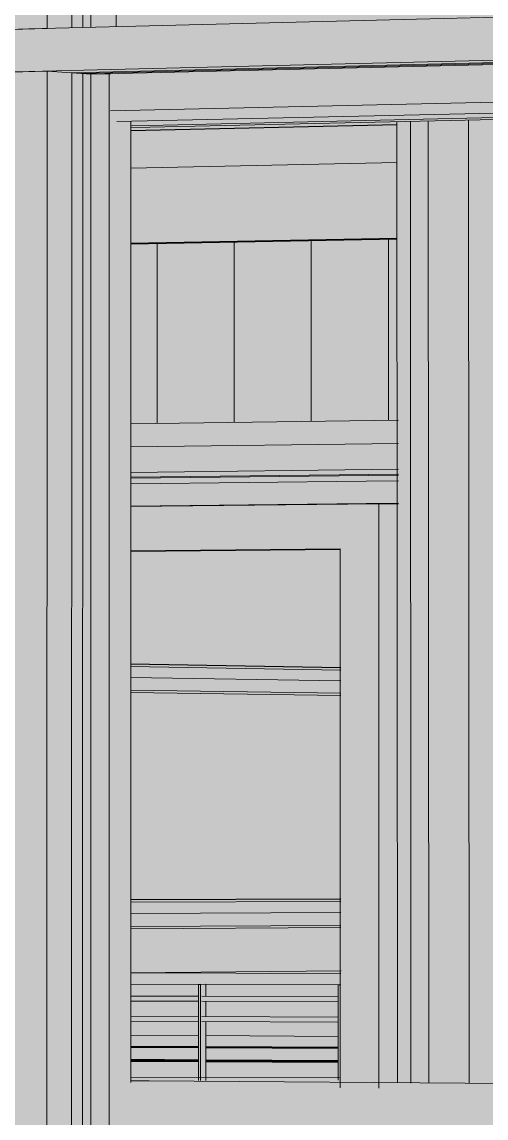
# Model space of a CAD drawing. Header units: inches. Extents: x 30764 to 30770, y -4780 to 4478.
# Drawn here: x 30764.1873 to 30764.216, y -165.0314 to -164.9637 of the extents above; entities that cross this region are included whole.
import ezdxf

# ---------------------------------------------------------------- set-up
doc = ezdxf.new("R2010")
doc.units = ezdxf.units.IN
doc.header["$MEASUREMENT"] = 0
doc.linetypes.add('Center 1_4_', pattern=[0.53125, 0.25, -0.09375, 0.09375, -0.09375])
doc.linetypes.add('Hidden', pattern=[0.28125, 0.1875, -0.09375])
for name, color, linetype, lineweight in [('A-DOOR', 31, 'Continuous', 13), ('A-FLOR-HRAL', 11, 'Continuous', 9), ('A-GLAZ-CURT', 52, 'Continuous', 9), ('A-GLAZ-CWMG', 51, 'Continuous', 9), ('A-PROP-SBCK', 71, 'Hidden', 50), ('A-WALL-PATT', 111, 'Continuous', 13), ('C-TOPO', 7, 'Continuous', 9), ('I-WALL', 2, 'Continuous', 13), ('L-SITE-WALL', 31, 'Continuous', 13), ('PROP', 3, 'Center 1_4_', 9), ('S-BEAM', 12, 'Continuous', 9)]:
    doc.layers.add(name, color=color, linetype=linetype, lineweight=lineweight)

# ---------------------------------------------------------------- blocks, each defined once
blk = doc.blocks.new('FP_3-Entrance - Clinic')
at = {"layer": 'A-WALL-PATT', "lineweight": 9}
for p, q in [((30764.209976, -164.988319), (30764.209972, -164.977154)), ((30764.195691, -164.988511), (30764.195691, -164.977423)), ((30764.20043, -164.988447), (30764.200429, -164.977334)), ((30764.205192, -164.988383), (30764.205189, -164.977244))]:
    blk.add_line(p, q, dxfattribs=at)

msp = doc.modelspace()

# ---------------------------------------------------------------- hatches: boundary and pattern name
at = {"layer": 'A-DOOR', "lineweight": 5}
h = msp.add_hatch(color=256, dxfattribs=at)
h.paths.add_polyline_path([(30764.217634, -165.082455), (30764.217602, -165.033568), (30764.216224, -165.033556), (30764.216257, -165.08241)], flags=0)
h.paths.add_polyline_path([(30764.210558, -165.082225), (30764.210556, -165.077537), (30764.194051, -165.077038), (30764.194054, -165.081688), (30764.210507, -165.082223)], flags=0)
h.paths.add_polyline_path([(30764.2176, -165.029384), (30764.217563, -164.972245), (30764.216187, -164.972274), (30764.216222, -165.029374), (30764.216801, -165.029378)], flags=0)
h.paths.add_polyline_path([(30764.194054, -164.977365), (30764.210512, -164.977054), (30764.210508, -164.972394), (30764.194054, -164.972743), (30764.194054, -164.976206)], flags=0)
at = {"layer": 'A-DOOR', "lineweight": 5, "transparency": 33554496}
h = msp.add_hatch(color=256, dxfattribs=at)
h.paths.add_polyline_path([(30764.210556, -165.077502), (30764.210508, -165.033506), (30764.194052, -165.033363), (30764.194054, -165.077003), (30764.210507, -165.077501)], flags=0)
h.paths.add_polyline_path([(30764.210535, -165.029337), (30764.210508, -164.977076), (30764.194054, -164.977387), (30764.194054, -165.029227), (30764.210508, -165.029337)], flags=0)
at = {"layer": 'A-DOOR', "lineweight": 5}
msp.add_hatch(color=256, dxfattribs=at).paths.add_polyline_path([(30764.194054, -164.97744), (30764.210512, -164.97713), (30764.210508, -164.977076), (30764.194054, -164.977387)], flags=0)
h = msp.add_hatch(color=256, dxfattribs=at)
h.paths.add_polyline_path([(30764.209392, -165.055091), (30764.209383, -165.033779), (30764.206988, -165.033758), (30764.206994, -165.052275), (30764.194047, -165.052043), (30764.194049, -165.054796), (30764.208614, -165.055076)], flags=0)
h.paths.add_polyline_path([(30764.209381, -165.029592), (30764.209366, -164.993487), (30764.194048, -164.993654), (30764.194049, -164.996397), (30764.206975, -164.996274), (30764.206986, -165.029576), (30764.208181, -165.029584)], flags=0)
h = msp.add_hatch(color=256, dxfattribs=at)
h.paths.add_polyline_path([(30764.21062, -165.055115), (30764.210582, -165.03379), (30764.209383, -165.033779), (30764.209392, -165.055091), (30764.210582, -165.055114)], flags=0)
h.paths.add_polyline_path([(30764.210609, -165.0296), (30764.210582, -164.993474), (30764.209366, -164.993487), (30764.209381, -165.029592), (30764.210582, -165.0296)], flags=0)
at = {"layer": 'A-DOOR', "transparency": 33554496}
h = msp.add_hatch(color=256, dxfattribs=at)
h.paths.add_polyline_path([(30764.206994, -165.052263), (30764.206975, -165.033758), (30764.194047, -165.033644), (30764.194049, -165.052031), (30764.206975, -165.052263)], flags=0)
h.paths.add_polyline_path([(30764.206986, -165.029576), (30764.206975, -164.996281), (30764.194048, -164.996428), (30764.194049, -165.029488), (30764.206975, -165.029576)], flags=0)
at = {"layer": 'A-FLOR-HRAL', "lineweight": 5}
for points in [[(30764.207029, -165.022863), (30764.20702, -165.022512), (30764.199473, -165.022483), (30764.194043, -165.022502), (30764.194045, -165.022817), (30764.20702, -165.022863)], [(30764.207029, -165.023209), (30764.20702, -165.022863), (30764.194043, -165.022817), (30764.194045, -165.023162), (30764.20702, -165.023209)], [(30764.198229, -165.029131), (30764.198364, -165.02913), (30764.198363, -165.023183), (30764.198229, -165.023183), (30764.198229, -165.02913)], [(30764.206852, -165.029106), (30764.206988, -165.029097), (30764.206986, -165.023215), (30764.20685, -165.023215), (30764.206852, -165.029097)], [(30764.20703, -165.024268), (30764.20702, -165.023955), (30764.194043, -165.023903), (30764.194045, -165.024214), (30764.20702, -165.024268)], [(30764.20703, -165.02552), (30764.20702, -165.025207), (30764.194043, -165.025146), (30764.194045, -165.025457), (30764.20702, -165.02552)], [(30764.198455, -165.02913), (30764.198679, -165.029119), (30764.198679, -165.025479), (30764.198455, -165.025478), (30764.198455, -165.029119)], [(30764.206996, -165.029621), (30764.206985, -165.028943), (30764.194046, -165.029005), (30764.194048, -165.02953), (30764.206985, -165.029621)]]:
    msp.add_hatch(color=256, dxfattribs=at).paths.add_polyline_path(points, flags=0)
h = msp.add_hatch(color=256, dxfattribs=at)
h.paths.add_polyline_path([(30764.198364, -165.02913), (30764.198455, -165.029119), (30764.198455, -165.025478), (30764.198363, -165.025478), (30764.198364, -165.02913)], flags=0)
h.paths.add_polyline_path([(30764.198442, -165.025167), (30764.198679, -165.025164), (30764.198679, -165.024233), (30764.198363, -165.024232), (30764.198363, -165.025166)], flags=0)
h.paths.add_polyline_path([(30764.198442, -165.023921), (30764.198678, -165.023918), (30764.198678, -165.02318), (30764.198363, -165.023183), (30764.198363, -165.02392)], flags=0)
h = msp.add_hatch(color=256, dxfattribs=at)
h.paths.add_polyline_path([(30764.206988, -165.029105), (30764.207031, -165.029097), (30764.20702, -165.025519), (30764.206987, -165.025519), (30764.206988, -165.029097)], flags=0)
h.paths.add_polyline_path([(30764.20703, -165.025207), (30764.20702, -165.024268), (30764.206986, -165.024268), (30764.206986, -165.025206), (30764.20702, -165.025207)], flags=0)
h.paths.add_polyline_path([(30764.207029, -165.023955), (30764.20702, -165.023215), (30764.206986, -165.023215), (30764.206986, -165.023955), (30764.20702, -165.023955)], flags=0)
at = {"layer": 'A-FLOR-HRAL', "lineweight": 5, "transparency": 33554466}
for points in [[(30764.194043, -165.029141), (30764.198455, -165.029119), (30764.198455, -165.025477), (30764.194043, -165.025456), (30764.194043, -165.029138)], [(30764.198455, -165.02913), (30764.207031, -165.029097), (30764.20702, -165.025518), (30764.198455, -165.025477), (30764.198455, -165.029119)], [(30764.198455, -165.02913), (30764.198495, -165.029119), (30764.198494, -165.025479), (30764.198455, -165.025478), (30764.198455, -165.029119)]]:
    msp.add_hatch(color=256, dxfattribs=at).paths.add_polyline_path(points, flags=0)
at = {"layer": 'A-GLAZ-CURT', "transparency": 33554458}
for points in [[(30764.19041, -164.964068), (30764.22829, -164.963071), (30764.228233, -164.903474), (30764.190418, -164.905533), (30764.19041, -164.963069)], [(30764.228413, -165.092187), (30764.228293, -164.965929), (30764.19041, -164.966844), (30764.190393, -165.090777), (30764.228291, -165.092182)]]:
    msp.add_hatch(color=256, dxfattribs=at).paths.add_polyline_path(points, flags=0)
at = {"layer": 'A-GLAZ-CURT', "lineweight": 5, "transparency": 33554458}
h = msp.add_hatch(color=256, dxfattribs=at)
h.paths.add_polyline_path([(30764.194052, -165.090194), (30764.21248, -165.088265), (30764.212442, -165.03346), (30764.194054, -165.033274), (30764.194052, -165.088248)], flags=0)
h.paths.add_polyline_path([(30764.212442, -165.029291), (30764.212421, -164.96982), (30764.195222, -164.970207), (30764.195175, -164.970095), (30764.195357, -164.969807), (30764.194055, -164.969837), (30764.194056, -165.029182), (30764.195531, -165.029156), (30764.208104, -165.029256)], flags=0)
at = {"layer": 'A-GLAZ-CWMG', "lineweight": 5}
for points in [[(30764.186632, -164.964165), (30764.188891, -164.964107), (30764.188901, -164.905299), (30764.186647, -164.905422), (30764.186633, -164.961462)], [(30764.188891, -164.964107), (30764.19041, -164.964068), (30764.19041, -164.905531), (30764.188901, -164.905299), (30764.188891, -164.963213)], [(30764.19041, -164.964068), (30764.191588, -164.964038), (30764.191594, -164.905714), (30764.190418, -164.905533), (30764.19041, -164.963213)], [(30764.19041, -164.966844), (30764.228293, -164.965929), (30764.228292, -164.965786), (30764.18889, -164.96674), (30764.190393, -164.966843)], [(30764.191588, -164.966924), (30764.228294, -164.96604), (30764.228293, -164.965929), (30764.19041, -164.966844), (30764.19119, -164.966897)], [(30764.188868, -165.090937), (30764.18889, -164.96674), (30764.186632, -164.966795), (30764.186602, -165.090853)], [(30764.188868, -165.090937), (30764.190393, -165.090777), (30764.190393, -164.966843), (30764.18889, -164.966767), (30764.188868, -165.090894)], [(30764.190393, -165.090777), (30764.191575, -165.090653), (30764.19156, -164.966922), (30764.19041, -164.966844), (30764.190395, -165.07851)], [(30764.192707, -165.090695), (30764.192716, -164.966897), (30764.191588, -164.966952), (30764.191588, -165.090654)], [(30764.192707, -165.090695), (30764.194052, -165.090554), (30764.194054, -165.03327), (30764.193181, -165.033261), (30764.192795, -165.032636), (30764.192813, -165.029395), (30764.192876, -165.02927), (30764.194054, -165.029247), (30764.194056, -164.969837), (30764.193185, -164.969857), (30764.1928, -164.969199), (30764.1928, -164.966903), (30764.192716, -164.966897), (30764.192708, -165.078511)], [(30764.194048, -164.993621), (30764.20859, -164.993463), (30764.208589, -164.992079), (30764.194048, -164.992247)], [(30764.20859, -164.993463), (30764.210593, -164.993441), (30764.210582, -164.992056), (30764.208589, -164.992079)], [(30764.194048, -164.993654), (30764.209366, -164.993487), (30764.208181, -164.993467), (30764.194048, -164.993621)], [(30764.209366, -164.993487), (30764.210593, -164.993474), (30764.210582, -164.993441), (30764.20859, -164.993463)]]:
    msp.add_hatch(color=256, dxfattribs=at).paths.add_polyline_path(points, flags=0)
at = {"layer": 'A-GLAZ-CWMG'}
for points in [[(30764.18776, -164.966767), (30764.229467, -164.965758), (30764.229465, -164.963072), (30764.187761, -164.964136), (30764.187761, -164.964713)], [(30764.147706, -164.967737), (30764.18776, -164.966767), (30764.187761, -164.964136), (30764.147709, -164.965158)]]:
    msp.add_hatch(color=256, dxfattribs=at).paths.add_polyline_path(points, flags=0)
at = {"layer": 'A-GLAZ-CWMG', "lineweight": 5}
h = msp.add_hatch(color=256, dxfattribs=at)
h.paths.add_polyline_path([(30764.214973, -165.088353), (30764.214942, -165.033482), (30764.212453, -165.033461), (30764.21248, -165.088265), (30764.2131, -165.088287)], flags=0)
h.paths.add_polyline_path([(30764.21494, -165.029308), (30764.214906, -164.969764), (30764.212421, -164.96982), (30764.21248, -165.029291)], flags=0)
h = msp.add_hatch(color=256, dxfattribs=at)
h.paths.add_polyline_path([(30764.214973, -165.088353), (30764.216235, -165.08822), (30764.216202, -165.033495), (30764.214942, -165.033482), (30764.214968, -165.078555)], flags=0)
h.paths.add_polyline_path([(30764.2162, -165.029318), (30764.216164, -164.969736), (30764.214906, -164.969764), (30764.21494, -165.029308)], flags=0)
at = {"layer": 'A-GLAZ-CWMG'}
h = msp.add_hatch(color=256, dxfattribs=at)
h.paths.add_polyline_path([(30764.194054, -164.972743), (30764.21051, -164.972394), (30764.210508, -164.970065), (30764.194054, -164.970432), (30764.194054, -164.972167)], flags=0)
h.paths.add_polyline_path([(30764.216187, -164.972274), (30764.218581, -164.972223), (30764.21858, -164.969885), (30764.216186, -164.969965), (30764.216187, -164.972167)], flags=0)
h = msp.add_hatch(color=256, dxfattribs=at)
h.paths.add_polyline_path([(30764.194054, -164.972743), (30764.21051, -164.972394), (30764.210508, -164.970065), (30764.194054, -164.970432), (30764.194054, -164.972167)], flags=0)
h.paths.add_polyline_path([(30764.216187, -164.972274), (30764.218581, -164.972223), (30764.21858, -164.969885), (30764.216186, -164.969965), (30764.216187, -164.972167)], flags=0)
at = {"layer": 'A-GLAZ-CWMG', "lineweight": 5}
h = msp.add_hatch(color=256, dxfattribs=at)
h.paths.add_polyline_path([(30764.21248, -165.088265), (30764.212442, -165.03346), (30764.21052, -165.033444), (30764.210544, -165.088196)], flags=0)
h.paths.add_polyline_path([(30764.21245, -165.029291), (30764.212421, -164.96982), (30764.210492, -164.969863), (30764.210518, -165.029278), (30764.212442, -165.029291)], flags=0)
at = {"layer": 'I-WALL', "lineweight": 5}
h = msp.add_hatch(color=256, dxfattribs=at)
h.paths.add_polyline_path([(30764.261036, -164.969165), (30764.261035, -164.968724), (30764.256388, -164.968829), (30764.260202, -164.969105)], flags=0)
h.paths.add_polyline_path([(30764.19314, -164.963998), (30764.228321, -164.963061), (30764.228264, -164.916978), (30764.201828, -164.918281), (30764.199203, -164.917918), (30764.199203, -164.917567), (30764.200352, -164.91751), (30764.200442, -164.917091), (30764.20044, -164.906134), (30764.200345, -164.905664), (30764.200112, -164.905437), (30764.199179, -164.905291), (30764.193143, -164.90563), (30764.19314, -164.963213)], flags=0)
h.paths.add_polyline_path([(30764.233272, -164.962963), (30764.261023, -164.962248), (30764.260934, -164.915369), (30764.233222, -164.916734), (30764.233271, -164.962097)], flags=0)
msp.add_hatch(color=256, dxfattribs=at).paths.add_polyline_path([(30764.191588, -164.964038), (30764.19314, -164.963998), (30764.193143, -164.90563), (30764.191594, -164.905714), (30764.191588, -164.963213)], flags=0)
at = {"layer": 'I-WALL'}
h = msp.add_hatch(color=256, dxfattribs=at)
h.paths.add_polyline_path([(30764.194054, -164.970413), (30764.210508, -164.970046), (30764.210508, -164.969858), (30764.194054, -164.970227)], flags=0)
h.paths.add_polyline_path([(30764.216185, -164.969919), (30764.227474, -164.969667), (30764.225381, -164.969524), (30764.216185, -164.969731)], flags=0)
at = {"layer": 'L-SITE-WALL', "lineweight": 5}
msp.add_hatch(color=256, dxfattribs=at).paths.add_polyline_path([(30764.194048, -164.988578), (30764.210591, -164.988357), (30764.210582, -164.988311), (30764.194048, -164.988533)], flags=0)
at = {"layer": 'S-BEAM', "lineweight": 5}
h = msp.add_hatch(color=256, dxfattribs=at)
h.paths.add_polyline_path([(30763.834125, -164.977431), (30763.854262, -164.976969), (30763.854281, -164.975049), (30763.834145, -164.975534)], flags=0)
h.paths.add_polyline_path([(30764.0416, -164.972669), (30764.071157, -164.971991), (30764.071165, -164.969825), (30764.041609, -164.970537), (30764.041606, -164.971213)], flags=0)
h.paths.add_polyline_path([(30764.151581, -164.970145), (30764.18663, -164.969341), (30764.186601, -164.967044), (30764.151583, -164.967914), (30764.151583, -164.967963)], flags=0)
h.paths.add_polyline_path([(30764.1928, -164.969199), (30764.228296, -164.968385), (30764.228294, -164.96604), (30764.1928, -164.966903), (30764.1928, -164.967964)], flags=0)
h.paths.add_polyline_path([(30764.233239, -164.968271), (30764.271717, -164.967388), (30764.271711, -164.964994), (30764.233237, -164.965949), (30764.233239, -164.967966)], flags=0)
h.paths.add_polyline_path([(30764.27664, -164.967275), (30764.307778, -164.966561), (30764.30777, -164.964126), (30764.276635, -164.964905)], flags=0)
h = msp.add_hatch(color=256, dxfattribs=at)
h.paths.add_polyline_path([(30763.834081, -164.978213), (30763.854219, -164.977761), (30763.85422, -164.977524), (30763.834082, -164.97798)], flags=0)
h.paths.add_polyline_path([(30764.04635, -164.973441), (30764.07114, -164.972884), (30764.07114, -164.972617), (30764.046555, -164.973173)], flags=0)
h.paths.add_polyline_path([(30764.151574, -164.971075), (30764.186629, -164.970287), (30764.1866, -164.970005), (30764.151574, -164.970798)], flags=0)
h.paths.add_polyline_path([(30764.195175, -164.970095), (30764.228301, -164.96935), (30764.228298, -164.969062), (30764.195357, -164.969807)], flags=0)
h.paths.add_polyline_path([(30764.233245, -164.969239), (30764.271729, -164.968374), (30764.271721, -164.96808), (30764.233245, -164.96895)], flags=0)
h.paths.add_polyline_path([(30764.276653, -164.968263), (30764.312122, -164.967466), (30764.312423, -164.966873), (30764.308093, -164.966972), (30764.308177, -164.967143), (30764.308136, -164.967256), (30764.276653, -164.967968)], flags=0)
h = msp.add_hatch(color=256, dxfattribs=at)
h.paths.add_polyline_path([(30763.834117, -164.97798), (30763.854254, -164.977524), (30763.854262, -164.976969), (30763.834125, -164.977431)], flags=0)
h.paths.add_polyline_path([(30764.042003, -164.973277), (30764.071154, -164.972617), (30764.071157, -164.971991), (30764.041615, -164.972669), (30764.041615, -164.972728)], flags=0)
h.paths.add_polyline_path([(30764.151579, -164.970798), (30764.18663, -164.970005), (30764.186601, -164.969342), (30764.151581, -164.970145)], flags=0)
h.paths.add_polyline_path([(30764.193185, -164.969857), (30764.228297, -164.969063), (30764.228294, -164.968385), (30764.1928, -164.969199)], flags=0)
h.paths.add_polyline_path([(30764.23324, -164.968951), (30764.271719, -164.96808), (30764.271711, -164.967388), (30764.233239, -164.968271)], flags=0)
h.paths.add_polyline_path([(30764.276643, -164.967969), (30764.308122, -164.967257), (30764.307778, -164.966561), (30764.27664, -164.967275), (30764.276643, -164.967968)], flags=0)
h = msp.add_hatch(color=256, dxfattribs=at)
h.paths.add_polyline_path([(30763.834079, -164.978306), (30763.854218, -164.977855), (30763.854219, -164.977761), (30763.834081, -164.978213)], flags=0)
h.paths.add_polyline_path([(30764.046402, -164.973545), (30764.071139, -164.97299), (30764.07114, -164.972884), (30764.04635, -164.973441)], flags=0)
h.paths.add_polyline_path([(30764.151574, -164.971186), (30764.186629, -164.9704), (30764.1866, -164.970288), (30764.151574, -164.971075)], flags=0)
h.paths.add_polyline_path([(30764.195222, -164.970207), (30764.228302, -164.969465), (30764.228298, -164.96935), (30764.195175, -164.970095)], flags=0)
h.paths.add_polyline_path([(30764.233245, -164.969354), (30764.271729, -164.968491), (30764.271721, -164.968374), (30764.233245, -164.969239)], flags=0)
h.paths.add_polyline_path([(30764.276654, -164.968381), (30764.312164, -164.967585), (30764.312122, -164.967466), (30764.276653, -164.968263)], flags=0)
h = msp.add_hatch(color=256, dxfattribs=at)
h.paths.add_polyline_path([(30764.045027, -164.973471), (30764.04635, -164.973441), (30764.046555, -164.973173), (30764.045232, -164.973203)], flags=0)
h.paths.add_polyline_path([(30764.194055, -164.97012), (30764.195175, -164.970095), (30764.195357, -164.969807), (30764.194055, -164.969837)], flags=0)
h = msp.add_hatch(color=256, dxfattribs=at)
h.paths.add_polyline_path([(30764.045079, -164.973574), (30764.046402, -164.973545), (30764.04635, -164.973441), (30764.045027, -164.973471)], flags=0)
h.paths.add_polyline_path([(30764.194055, -164.970233), (30764.195222, -164.970207), (30764.195175, -164.970095), (30764.194055, -164.97012)], flags=0)
for points in [[(30764.194048, -164.98965), (30764.210591, -164.989438), (30764.210582, -164.988357), (30764.194048, -164.988578), (30764.194048, -164.988619)], [(30764.194048, -164.989782), (30764.210591, -164.989549), (30764.210582, -164.989438), (30764.194048, -164.98965), (30764.194048, -164.989781)], [(30764.194048, -164.989913), (30764.210592, -164.989702), (30764.210582, -164.989571), (30764.194048, -164.989782)], [(30764.194048, -164.989965), (30764.210592, -164.989728), (30764.210582, -164.989702), (30764.194048, -164.989939), (30764.194048, -164.989963)], [(30764.194048, -164.991545), (30764.210593, -164.991348), (30764.210582, -164.989755), (30764.194048, -164.989965), (30764.194048, -164.991095)], [(30764.194048, -164.991843), (30764.210593, -164.991648), (30764.210582, -164.991348), (30764.194048, -164.991545)], [(30764.194048, -164.991901), (30764.210593, -164.991707), (30764.210582, -164.991648), (30764.194048, -164.991843)], [(30764.207025, -165.003763), (30764.207022, -165.003627), (30764.194044, -165.003402), (30764.194045, -165.003541), (30764.207022, -165.003763)], [(30764.207025, -165.00443), (30764.207022, -165.003763), (30764.194044, -165.003541), (30764.194045, -165.00422), (30764.207022, -165.00443)], [(30764.207024, -165.003627), (30764.207022, -165.003603), (30764.207022, -165.003627)], [(30764.207025, -165.004484), (30764.207022, -165.004429), (30764.194044, -165.004247), (30764.194045, -165.004275), (30764.207022, -165.004484)], [(30764.207025, -165.005188), (30764.207022, -165.004484), (30764.194044, -165.004275), (30764.194045, -165.004992), (30764.207022, -165.005188)], [(30764.207025, -165.005334), (30764.207022, -165.005188), (30764.194044, -165.004992), (30764.194045, -165.005141), (30764.207022, -165.005334)], [(30764.194044, -165.018099), (30764.207029, -165.01803), (30764.207022, -165.017923), (30764.194044, -165.017988), (30764.194044, -165.018048)], [(30764.194044, -165.018799), (30764.20703, -165.018743), (30764.207022, -165.018055), (30764.194044, -165.018099), (30764.194044, -165.018583)], [(30764.194043, -165.019608), (30764.20703, -165.019537), (30764.207022, -165.018832), (30764.194044, -165.01889)], [(30764.194044, -165.01889), (30764.20703, -165.018805), (30764.207022, -165.018776), (30764.194044, -165.018862), (30764.194044, -165.018876)], [(30764.194043, -165.019753), (30764.20703, -165.019679), (30764.207022, -165.019537), (30764.194043, -165.019608)]]:
    msp.add_hatch(color=256, dxfattribs=at).paths.add_polyline_path(points, flags=0)
h = msp.add_hatch(color=256, dxfattribs=at)
h.paths.add_polyline_path([(30764.307994, -165.033598), (30764.307984, -165.030303), (30764.276787, -165.03009), (30764.276795, -165.033337), (30764.307719, -165.033596)], flags=0)
h.paths.add_polyline_path([(30764.271862, -165.033296), (30764.271854, -165.030057), (30764.233306, -165.029794), (30764.23331, -165.032974), (30764.271709, -165.033295)], flags=0)
h.paths.add_polyline_path([(30764.228358, -165.032933), (30764.228355, -165.029761), (30764.192796, -165.029518), (30764.192795, -165.032636), (30764.228293, -165.032932)], flags=0)
h.paths.add_polyline_path([(30764.186615, -165.032584), (30764.186601, -165.029476), (30764.151507, -165.029237), (30764.151503, -165.032291), (30764.186601, -165.032584)], flags=0)
h.paths.add_polyline_path([(30764.070946, -165.031619), (30764.070956, -165.028688), (30764.041355, -165.028487), (30764.041342, -165.031371), (30764.070748, -165.031617)], flags=0)
h.paths.add_polyline_path([(30763.853747, -165.029805), (30763.853772, -165.027209), (30763.833613, -165.027072), (30763.833586, -165.029636), (30763.853266, -165.029801)], flags=0)
h = msp.add_hatch(color=256, dxfattribs=at)
h.paths.add_polyline_path([(30764.307984, -165.030303), (30764.308039, -165.030076), (30764.308094, -165.030039), (30764.276787, -165.02983), (30764.276787, -165.03009), (30764.307719, -165.030301)], flags=0)
h.paths.add_polyline_path([(30764.271854, -165.030057), (30764.271854, -165.029797), (30764.233306, -165.029539), (30764.233306, -165.029794), (30764.271709, -165.030056)], flags=0)
h.paths.add_polyline_path([(30764.228355, -165.029761), (30764.228355, -165.029506), (30764.192922, -165.029269), (30764.192859, -165.029303), (30764.192813, -165.029395), (30764.192796, -165.029518), (30764.228293, -165.02976)], flags=0)
h.paths.add_polyline_path([(30764.186616, -165.029476), (30764.186601, -165.029227), (30764.151507, -165.029024), (30764.151507, -165.029237), (30764.186601, -165.029476)], flags=0)
h.paths.add_polyline_path([(30764.070956, -165.028688), (30764.070957, -165.028453), (30764.041355, -165.028283), (30764.041355, -165.028487), (30764.070748, -165.028687)], flags=0)
h.paths.add_polyline_path([(30763.853772, -165.027209), (30763.853773, -165.027001), (30763.833614, -165.026894), (30763.833613, -165.027072), (30763.853265, -165.027205)], flags=0)

# ---------------------------------------------------------------- linework, layer by layer
at = {"layer": 'A-DOOR'}
for p, q in [((30764.21051, -164.972394), (30764.194054, -164.972743)), ((30764.194054, -164.977365), (30764.210512, -164.977054)), ((30764.210512, -164.977076), (30764.194054, -164.977387)), ((30764.194054, -164.977419), (30764.210512, -164.977108)), ((30764.210512, -164.97713), (30764.194054, -164.97744)), ((30764.209366, -164.993487), (30764.194048, -164.993654)), ((30764.210593, -164.993474), (30764.209366, -164.993487)), ((30764.209366, -164.993487), (30764.209381, -165.029592)), ((30764.209381, -165.029592), (30764.209366, -164.993487)), ((30764.194048, -164.996397), (30764.206975, -164.996274)), ((30764.206975, -164.996281), (30764.194048, -164.996404)), ((30764.194048, -164.996413), (30764.206975, -164.99629)), ((30764.206975, -164.996297), (30764.194048, -164.99642)), ((30764.206975, -164.996274), (30764.206986, -165.029576))]:
    msp.add_line(p, q, dxfattribs=at)
at = {"layer": 'A-FLOR-HRAL'}
for p, q in [((30764.194043, -165.022464), (30764.207029, -165.022507)), ((30764.207029, -165.023211), (30764.194043, -165.023163)), ((30764.198363, -165.023183), (30764.198229, -165.023183)), ((30764.198229, -165.029132), (30764.198229, -165.023183)), ((30764.198678, -165.02318), (30764.198363, -165.023183)), ((30764.198364, -165.029131), (30764.198363, -165.023183)), ((30764.198678, -165.023922), (30764.198678, -165.02318)), ((30764.206986, -165.023215), (30764.20685, -165.023215)), ((30764.206852, -165.029112), (30764.20685, -165.023215)), ((30764.207029, -165.023215), (30764.206986, -165.023215)), ((30764.206988, -165.029111), (30764.206986, -165.023215)), ((30764.194043, -165.023903), (30764.198229, -165.02392)), ((30764.198442, -165.023921), (30764.206851, -165.023955)), ((30764.198229, -165.024231), (30764.194043, -165.024214)), ((30764.206851, -165.024267), (30764.198442, -165.024232)), ((30764.198679, -165.025168), (30764.198679, -165.024233)), ((30764.194043, -165.025146), (30764.198229, -165.025166)), ((30764.198442, -165.025167), (30764.206851, -165.025206)), ((30764.198229, -165.025477), (30764.194043, -165.025457)), ((30764.206851, -165.025519), (30764.198442, -165.025478)), ((30764.198679, -165.029135), (30764.198679, -165.025479)), ((30764.194046, -165.028967), (30764.206996, -165.028921))]:
    msp.add_line(p, q, dxfattribs=at)
at = {"layer": 'A-GLAZ-CURT'}
for p, q in [((30764.190418, -164.905533), (30764.19041, -164.964068)), ((30764.191084, -164.964051), (30764.19109, -164.905636)), ((30764.228293, -164.965929), (30764.19041, -164.966844)), ((30764.191083, -164.96689), (30764.228294, -164.965993)), ((30764.19041, -164.966844), (30764.190393, -165.090777)), ((30764.191083, -164.96689), (30764.19041, -164.966844)), ((30764.191069, -165.090706), (30764.191083, -164.96689)), ((30764.211318, -164.969844), (30764.211346, -165.029284)), ((30764.21245, -165.029291), (30764.212421, -164.96982))]:
    msp.add_line(p, q, dxfattribs=at)
at = {"layer": 'A-GLAZ-CWMG'}
for p, q in [((30764.188891, -164.964107), (30764.188901, -164.905299)), ((30764.191594, -164.905714), (30764.191588, -164.964038)), ((30764.229465, -164.963072), (30764.187761, -164.964136)), ((30764.187761, -164.964136), (30764.147709, -164.965158)), ((30764.188891, -164.964107), (30764.186632, -164.964165)), ((30764.18776, -164.966767), (30764.229467, -164.965758)), ((30764.191588, -164.966924), (30764.228294, -164.96604)), ((30764.147706, -164.967737), (30764.18776, -164.966767)), ((30764.186632, -164.966795), (30764.18889, -164.96674)), ((30764.188868, -165.090937), (30764.18889, -164.96674)), ((30764.18889, -164.96674), (30764.19041, -164.966844)), ((30764.19041, -164.966844), (30764.191588, -164.966924)), ((30764.191588, -164.966924), (30764.191575, -165.090653)), ((30764.191588, -164.966924), (30764.192716, -164.966897)), ((30764.192716, -164.966897), (30764.192707, -165.090695)), ((30764.192716, -164.966897), (30764.1928, -164.966903)), ((30764.214906, -164.969764), (30764.21494, -165.029308)), ((30764.194056, -164.969837), (30764.194054, -165.029247)), ((30764.210509, -164.970065), (30764.194054, -164.970432)), ((30764.210509, -164.970065), (30764.194054, -164.970432)), ((30764.210518, -165.029278), (30764.210492, -164.969863)), ((30764.194054, -164.972743), (30764.21051, -164.972394)), ((30764.194054, -164.972743), (30764.21051, -164.972394)), ((30764.208589, -164.992079), (30764.194048, -164.992247)), ((30764.210592, -164.992056), (30764.208589, -164.992079)), ((30764.20859, -164.993463), (30764.194048, -164.993621)), ((30764.210593, -164.993441), (30764.20859, -164.993463))]:
    msp.add_line(p, q, dxfattribs=at)
at = {"layer": 'A-PROP-SBCK', "linetype": 'Continuous'}
for p, q in [((30764.194042, -165.027041), (30764.198233, -165.027064)), ((30764.198683, -165.027067), (30764.206866, -165.027112)), ((30764.194042, -165.027855), (30764.198233, -165.02788)), ((30764.194042, -165.027902), (30764.198232, -165.027927)), ((30764.198683, -165.027883), (30764.206864, -165.027932)), ((30764.198683, -165.02793), (30764.206864, -165.027979))]:
    msp.add_line(p, q, dxfattribs=at)
at = {"layer": 'C-TOPO'}
msp.add_line((30764.207053, -165.022342), (30764.194041, -165.022464), dxfattribs=at)
at = {"layer": 'I-WALL'}
for p, q in [((30764.193143, -164.90563), (30764.19314, -164.963998)), ((30764.194054, -164.970413), (30764.210508, -164.970046))]:
    msp.add_line(p, q, dxfattribs=at)
at = {"layer": 'L-SITE-WALL'}
msp.add_line((30764.194048, -164.988533), (30764.210591, -164.988311), dxfattribs=at)
at = {"layer": 'PROP', "linetype": 'Continuous'}
for p, q in [((30764.194042, -165.026329), (30764.198233, -165.026351)), ((30764.198683, -165.026353), (30764.206867, -165.026396))]:
    msp.add_line(p, q, dxfattribs=at)
at = {"layer": 'S-BEAM'}
for p, q in [((30764.1928, -164.969199), (30764.228296, -164.968385)), ((30764.193185, -164.969857), (30764.228297, -164.969063)), ((30764.195175, -164.970095), (30764.228301, -164.96935)), ((30764.195222, -164.970207), (30764.228302, -164.969465)), ((30764.194055, -164.97012), (30764.195175, -164.970095)), ((30764.194055, -164.970233), (30764.195222, -164.970207)), ((30764.194048, -164.989965), (30764.210592, -164.989755)), ((30764.194048, -164.991545), (30764.210593, -164.991348)), ((30764.194048, -164.991843), (30764.210593, -164.991648)), ((30764.194048, -164.991901), (30764.210593, -164.991707)), ((30764.207024, -165.003603), (30764.194044, -165.003378)), ((30764.207024, -165.003627), (30764.194044, -165.003402)), ((30764.207025, -165.003763), (30764.194044, -165.003541)), ((30764.194044, -165.00422), (30764.207025, -165.004429)), ((30764.194044, -165.004992), (30764.207025, -165.005188)), ((30764.207025, -165.005334), (30764.194044, -165.005141)), ((30764.207029, -165.017898), (30764.194044, -165.017938)), ((30764.207029, -165.017923), (30764.194044, -165.017964)), ((30764.207029, -165.018055), (30764.194044, -165.018099)), ((30764.20703, -165.018743), (30764.194044, -165.018799)), ((30764.194043, -165.019608), (30764.20703, -165.019537)), ((30764.20703, -165.019679), (30764.194043, -165.019753)), ((30764.194054, -165.029146), (30764.195193, -165.029153)), ((30764.195193, -165.029153), (30764.228359, -165.029373))]:
    msp.add_line(p, q, dxfattribs=at)

# ---------------------------------------------------------------- block references
at = {"layer": 'L-SITE-WALL', "lineweight": 9}
msp.add_blockref('FP_3-Entrance - Clinic', (0, 0), dxfattribs=at)

doc.saveas('drawing.dxf')
